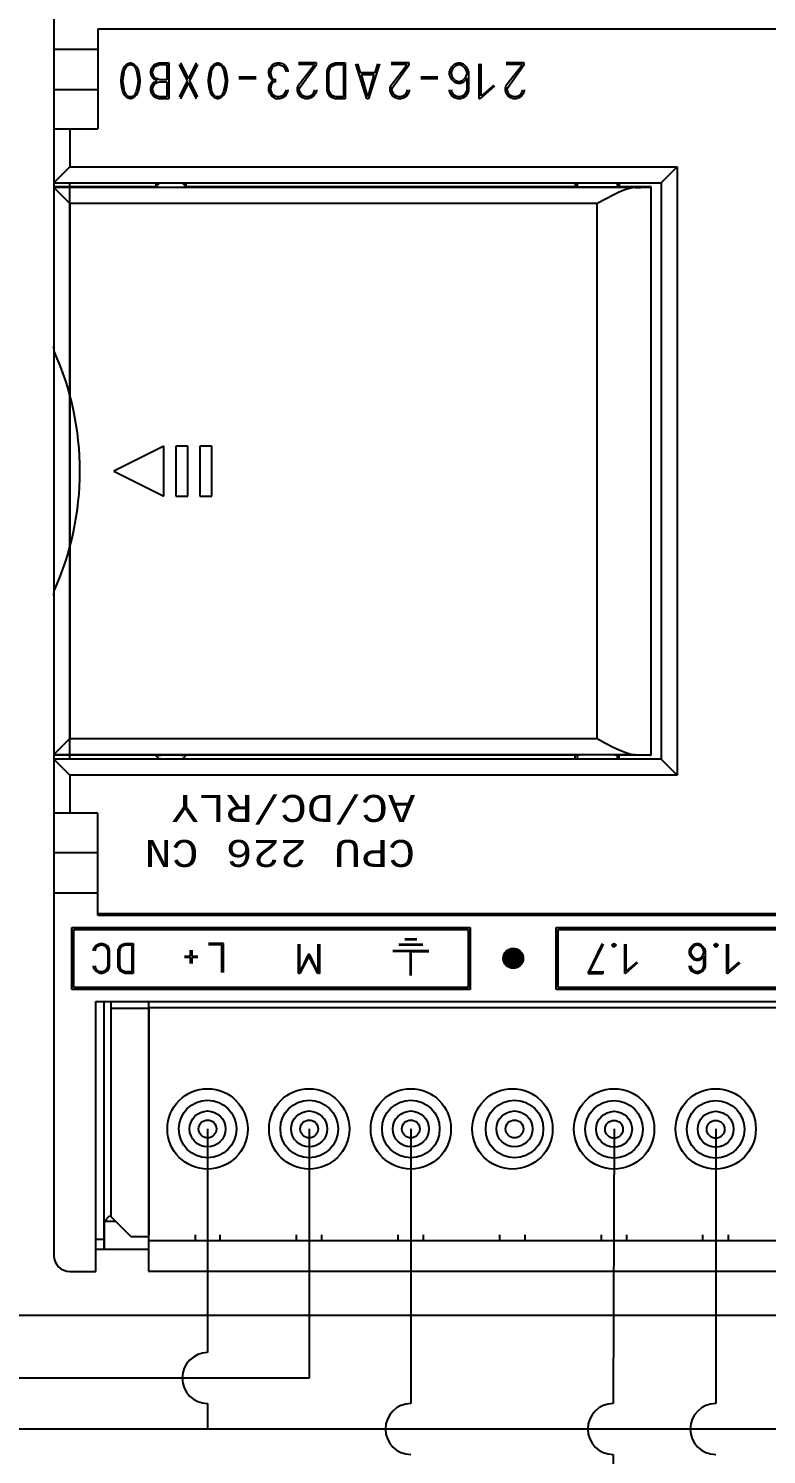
# Model space of a CAD drawing. Header units: millimetres. Extents: x 1181 to 1755, y 284 to 690.
# Drawn here: x 1309.6 to 1346.5, y 433.6 to 504.9 of the extents above; entities that cross this region are included whole.
import ezdxf

# ---------------------------------------------------------------- set-up
doc = ezdxf.new("R2010")
doc.units = ezdxf.units.MM
for name, color, linetype in [('0007LEVEL_0', 7, 'Continuous'), ('0007LEVEL_1', 7, 'Continuous'), ('8_ALL_NOTES_BALLOONS_SYMBOLS_GT', 7, 'Continuous'), ('RED_2.5mm^2', 1, 'Continuous'), ('SYMS', 7, 'Continuous'), ('TAGS', 51, 'Continuous')]:
    doc.layers.add(name, color=color, linetype=linetype)
doc.styles.get("Standard").update_dxf_attribs({"font": 'arial.ttf'})

# ---------------------------------------------------------------- blocks, each defined once
blk = doc.blocks.new('WDDOT')
for radius in [0.72, 0.449, 0.223]:
    blk.add_circle((0, 0), radius)

msp = doc.modelspace()

# ---------------------------------------------------------------- linework, layer by layer
at = {"color": 7, "linetype": 'Continuous'}
for p, q in [((1310.839, 521.976), (1310.839, 443.576)), ((1313.039, 504.876), (1313.039, 499.876)), ((1313.039, 504.876), (1466.239, 504.876)), ((1310.839, 503.863), (1313.039, 503.863)), ((1321.633, 502.909), (1321.723, 503.044)), ((1321.723, 503.044), (1321.858, 503.134)), ((1321.813, 502.999), (1321.903, 503.044)), ((1321.858, 503.134), (1321.993, 503.179)), ((1321.903, 503.044), (1322.038, 503.089)), ((1321.993, 503.179), (1322.128, 503.179)), ((1322.038, 503.089), (1322.083, 503.089)), ((1322.083, 503.089), (1322.218, 503.044)), ((1322.128, 503.179), (1322.263, 503.134)), ((1322.218, 503.044), (1322.308, 502.999)), ((1322.263, 503.134), (1322.398, 503.044)), ((1322.398, 503.044), (1322.488, 502.909)), ((1321.588, 502.774), (1321.633, 502.909)), ((1321.588, 502.639), (1321.588, 502.774)), ((1321.633, 502.459), (1321.588, 502.639)), ((1321.723, 502.324), (1321.633, 502.459)), ((1321.678, 502.729), (1321.723, 502.864)), ((1321.678, 502.639), (1321.678, 502.729)), ((1321.723, 502.459), (1321.678, 502.639)), ((1321.723, 502.864), (1321.768, 502.954)), ((1321.768, 502.369), (1321.723, 502.459)), ((1321.768, 502.279), (1321.723, 502.324)), ((1321.768, 502.954), (1321.813, 502.999)), ((1321.858, 502.324), (1321.768, 502.369)), ((1321.948, 502.324), (1321.858, 502.324)), ((1322.308, 502.999), (1322.353, 502.954)), ((1322.353, 502.954), (1322.398, 502.864)), ((1322.398, 502.864), (1322.443, 502.729)), ((1322.488, 502.909), (1322.533, 502.774)), ((1322.533, 502.774), (1322.533, 502.729)), ((1310.839, 501.848), (1313.039, 501.848)), ((1321.588, 501.919), (1321.633, 502.099)), ((1321.588, 501.784), (1321.588, 501.919)), ((1321.633, 501.649), (1321.588, 501.784)), ((1321.633, 502.099), (1321.723, 502.234)), ((1321.723, 501.514), (1321.633, 501.649)), ((1321.678, 501.919), (1321.723, 502.099)), ((1321.678, 501.829), (1321.678, 501.919)), ((1321.723, 501.694), (1321.678, 501.829)), ((1321.723, 502.234), (1321.768, 502.279)), ((1321.723, 502.099), (1321.768, 502.189)), ((1321.768, 501.604), (1321.723, 501.694)), ((1321.768, 502.279), (1321.813, 502.279)), ((1321.768, 502.189), (1321.858, 502.234)), ((1321.858, 502.234), (1321.948, 502.234)), ((1322.398, 501.694), (1322.353, 501.604)), ((1322.443, 501.829), (1322.398, 501.694)), ((1322.488, 501.649), (1322.398, 501.514)), ((1322.533, 501.784), (1322.488, 501.649)), ((1322.533, 501.829), (1322.533, 501.784)), ((1321.858, 501.424), (1321.723, 501.514)), ((1321.813, 501.559), (1321.768, 501.604)), ((1321.903, 501.514), (1321.813, 501.559)), ((1321.903, 501.379), (1321.858, 501.424)), ((1322.038, 501.469), (1321.903, 501.514)), ((1322.128, 501.379), (1321.903, 501.379)), ((1322.083, 501.469), (1322.038, 501.469)), ((1322.218, 501.514), (1322.083, 501.469)), ((1322.263, 501.424), (1322.128, 501.379)), ((1322.308, 501.559), (1322.218, 501.514)), ((1322.398, 501.514), (1322.263, 501.424)), ((1322.353, 501.604), (1322.308, 501.559)), ((1310.839, 499.876), (1313.039, 499.876)), ((1310.839, 497.176), (1341.189, 497.176)), ((1311.639, 468.376), (1311.639, 497.176)), ((1341.189, 497.176), (1341.189, 468.376)), ((1341.189, 468.376), (1310.839, 468.376)), ((1313.039, 465.676), (1310.839, 465.676)), ((1313.039, 460.676), (1313.039, 465.676)), ((1313.039, 463.703), (1310.839, 463.703)), ((1313.039, 461.688), (1310.839, 461.688)), ((1313.039, 460.676), (1466.239, 460.676)), ((1313.039, 460.585), (1313.039, 460.644)), ((1313.039, 460.585), (1466.239, 460.585)), ((1311.739, 459.976), (1331.652, 459.976)), ((1311.839, 459.876), (1331.552, 459.876)), ((1331.552, 459.876), (1331.552, 456.976)), ((1331.652, 459.976), (1331.652, 456.876)), ((1335.952, 456.876), (1335.952, 459.976)), ((1336.052, 456.976), (1336.052, 459.876)), ((1377.339, 456.876), (1335.952, 456.876)), ((1377.239, 456.976), (1336.052, 456.976)), ((1312.939, 442.776), (1312.939, 456.276)), ((1312.939, 456.276), (1446.019, 456.276)), ((1311.639, 442.776), (1312.939, 442.776))]:
    msp.add_line(p, q, dxfattribs=at)
msp.add_arc((1311.639, 443.576), 0.8, 180, 270, dxfattribs=at)
msp.add_spline([(1313.527, 460.654), (1313.441, 460.647), (1313.281, 460.645), (1313.039, 460.644)], degree=3, dxfattribs=at)
at = {"layer": '0007LEVEL_0', "color": 7, "linetype": 'Continuous'}
for p, q in [((1314.372, 502.996), (1314.507, 503.131)), ((1314.462, 502.996), (1314.507, 503.041)), ((1314.507, 503.131), (1314.642, 503.176)), ((1314.507, 503.041), (1314.642, 503.086)), ((1314.642, 503.176), (1314.687, 503.176)), ((1314.642, 503.086), (1314.687, 503.086)), ((1314.687, 503.176), (1314.822, 503.131)), ((1314.687, 503.086), (1314.822, 503.041)), ((1314.822, 503.131), (1314.957, 502.996)), ((1314.822, 503.041), (1314.867, 502.996)), ((1315.722, 502.906), (1315.812, 503.041)), ((1315.812, 503.041), (1315.947, 503.131)), ((1315.902, 502.996), (1315.992, 503.041)), ((1315.947, 503.131), (1316.082, 503.176)), ((1315.992, 503.041), (1316.127, 503.086)), ((1316.082, 503.176), (1316.577, 503.176)), ((1316.127, 503.086), (1316.487, 503.086)), ((1316.487, 503.086), (1316.487, 502.321)), ((1316.577, 503.176), (1316.577, 501.376)), ((1317.522, 502.276), (1317.117, 503.086)), ((1317.162, 503.176), (1317.567, 502.366)), ((1317.567, 502.366), (1317.972, 503.176)), ((1318.017, 503.086), (1317.612, 502.276)), ((1318.737, 502.996), (1318.872, 503.131)), ((1318.827, 502.996), (1318.872, 503.041)), ((1318.872, 503.131), (1319.007, 503.176)), ((1318.872, 503.041), (1319.007, 503.086)), ((1319.007, 503.176), (1319.052, 503.176)), ((1319.007, 503.086), (1319.052, 503.086)), ((1319.052, 503.176), (1319.187, 503.131)), ((1319.052, 503.086), (1319.187, 503.041)), ((1319.187, 503.131), (1319.322, 502.996)), ((1319.187, 503.041), (1319.232, 502.996)), ((1323.957, 503.176), (1323.057, 503.176)), ((1323.057, 502.051), (1323.867, 503.086)), ((1323.867, 503.086), (1323.057, 503.086)), ((1323.147, 501.961), (1323.957, 503.086)), ((1323.957, 503.086), (1323.957, 503.176)), ((1324.542, 502.906), (1324.632, 503.041)), ((1324.632, 503.041), (1324.767, 503.131)), ((1324.722, 502.996), (1324.812, 503.041)), ((1324.767, 503.131), (1324.902, 503.176)), ((1324.812, 503.041), (1324.947, 503.086)), ((1324.902, 503.176), (1325.397, 503.176)), ((1324.947, 503.086), (1325.307, 503.086)), ((1325.307, 503.086), (1325.307, 501.466)), ((1325.397, 503.176), (1325.397, 501.376)), ((1326.477, 501.376), (1325.937, 503.131)), ((1326.162, 502.681), (1326.027, 503.131)), ((1327.107, 503.131), (1326.567, 501.376)), ((1327.017, 503.131), (1326.882, 502.681)), ((1328.592, 503.176), (1327.692, 503.176)), ((1327.692, 502.051), (1328.502, 503.086)), ((1328.502, 503.086), (1327.692, 503.086)), ((1327.782, 501.961), (1328.592, 503.086)), ((1328.592, 503.086), (1328.592, 503.176)), ((1330.752, 502.996), (1330.887, 503.131)), ((1330.797, 502.906), (1330.932, 503.041)), ((1330.887, 503.131), (1331.022, 503.176)), ((1330.932, 503.041), (1331.067, 503.086)), ((1331.022, 503.176), (1331.157, 503.176)), ((1331.067, 503.086), (1331.112, 503.086)), ((1331.112, 503.086), (1331.247, 503.041)), ((1331.157, 503.176), (1331.292, 503.131)), ((1331.247, 503.041), (1331.382, 502.906)), ((1331.292, 503.131), (1331.427, 502.996)), ((1332.102, 501.376), (1332.102, 503.131)), ((1332.192, 501.511), (1332.192, 503.131)), ((1334.352, 503.176), (1333.452, 503.176)), ((1333.452, 502.051), (1334.262, 503.086)), ((1334.262, 503.086), (1333.452, 503.086)), ((1333.542, 501.961), (1334.352, 503.086)), ((1334.352, 503.086), (1334.352, 503.176)), ((1314.192, 502.321), (1314.237, 502.591)), ((1314.192, 502.231), (1314.192, 502.321)), ((1314.237, 502.591), (1314.282, 502.816)), ((1314.282, 502.816), (1314.372, 502.996)), ((1314.282, 502.321), (1314.327, 502.591)), ((1314.282, 502.231), (1314.282, 502.321)), ((1314.327, 502.591), (1314.372, 502.816)), ((1314.372, 502.816), (1314.462, 502.996)), ((1314.867, 502.996), (1314.957, 502.816)), ((1314.957, 502.996), (1315.047, 502.816)), ((1314.957, 502.816), (1315.002, 502.591)), ((1315.002, 502.591), (1315.047, 502.321)), ((1315.047, 502.816), (1315.092, 502.591)), ((1315.047, 502.321), (1315.047, 502.231)), ((1315.092, 502.591), (1315.137, 502.321)), ((1315.137, 502.321), (1315.137, 502.231)), ((1315.677, 502.771), (1315.722, 502.906)), ((1315.677, 502.636), (1315.677, 502.771)), ((1315.722, 502.501), (1315.677, 502.636)), ((1315.812, 502.366), (1315.722, 502.501)), ((1315.767, 502.726), (1315.812, 502.861)), ((1315.767, 502.681), (1315.767, 502.726)), ((1315.812, 502.546), (1315.767, 502.681)), ((1315.812, 502.861), (1315.857, 502.951)), ((1315.857, 502.456), (1315.812, 502.546)), ((1315.992, 502.276), (1315.812, 502.366)), ((1315.857, 502.951), (1315.902, 502.996)), ((1315.902, 502.411), (1315.857, 502.456)), ((1315.992, 502.366), (1315.902, 502.411)), ((1316.127, 502.321), (1315.992, 502.366)), ((1316.487, 502.321), (1316.127, 502.321)), ((1318.557, 502.321), (1318.602, 502.591)), ((1318.557, 502.231), (1318.557, 502.321)), ((1318.602, 502.591), (1318.647, 502.816)), ((1318.647, 502.816), (1318.737, 502.996)), ((1318.647, 502.321), (1318.692, 502.591)), ((1318.647, 502.231), (1318.647, 502.321)), ((1318.692, 502.591), (1318.737, 502.816)), ((1318.737, 502.816), (1318.827, 502.996)), ((1319.232, 502.996), (1319.322, 502.816)), ((1319.322, 502.996), (1319.412, 502.816)), ((1319.322, 502.816), (1319.367, 502.591)), ((1319.367, 502.591), (1319.412, 502.321)), ((1319.412, 502.816), (1319.457, 502.591)), ((1319.412, 502.321), (1319.412, 502.231)), ((1319.457, 502.591), (1319.502, 502.321)), ((1319.502, 502.321), (1319.502, 502.231)), ((1320.942, 502.456), (1320.087, 502.456)), ((1320.942, 502.366), (1320.087, 502.366)), ((1324.497, 502.771), (1324.542, 502.906)), ((1324.497, 501.781), (1324.497, 502.771)), ((1324.587, 502.726), (1324.632, 502.861)), ((1324.587, 501.826), (1324.587, 502.726)), ((1324.632, 502.861), (1324.677, 502.951)), ((1324.677, 502.951), (1324.722, 502.996)), ((1326.882, 502.681), (1326.162, 502.681)), ((1326.207, 502.591), (1326.837, 502.591)), ((1326.522, 501.466), (1326.207, 502.591)), ((1326.837, 502.591), (1326.522, 501.466)), ((1330.032, 502.456), (1329.177, 502.456)), ((1330.032, 502.366), (1329.177, 502.366)), ((1330.617, 502.726), (1330.662, 502.861)), ((1330.617, 502.591), (1330.617, 502.726)), ((1330.662, 502.456), (1330.617, 502.591)), ((1330.662, 502.861), (1330.752, 502.996)), ((1330.752, 502.321), (1330.662, 502.456)), ((1330.707, 502.681), (1330.752, 502.816)), ((1330.707, 502.636), (1330.707, 502.681)), ((1330.752, 502.501), (1330.707, 502.636)), ((1330.752, 502.816), (1330.797, 502.906)), ((1330.797, 502.411), (1330.752, 502.501)), ((1330.887, 502.186), (1330.752, 502.321)), ((1330.932, 502.276), (1330.797, 502.411)), ((1331.382, 502.411), (1331.247, 502.276)), ((1331.427, 502.321), (1331.292, 502.186)), ((1331.382, 502.906), (1331.427, 502.816)), ((1331.427, 502.501), (1331.382, 502.411)), ((1331.427, 502.996), (1331.517, 502.861)), ((1331.427, 502.816), (1331.472, 502.681)), ((1331.472, 502.636), (1331.427, 502.501)), ((1331.472, 502.411), (1331.427, 502.321)), ((1331.472, 502.681), (1331.472, 502.636)), ((1331.472, 502.411), (1331.472, 501.826)), ((1331.517, 502.861), (1331.562, 502.726)), ((1331.562, 502.726), (1331.562, 501.781)), ((1314.237, 501.961), (1314.192, 502.231)), ((1314.282, 501.736), (1314.237, 501.961)), ((1314.327, 501.961), (1314.282, 502.231)), ((1314.372, 501.556), (1314.282, 501.736)), ((1314.372, 501.736), (1314.327, 501.961)), ((1314.462, 501.556), (1314.372, 501.736)), ((1314.957, 501.736), (1314.867, 501.556)), ((1315.002, 501.961), (1314.957, 501.736)), ((1315.047, 501.736), (1314.957, 501.556)), ((1315.047, 502.231), (1315.002, 501.961)), ((1315.092, 501.961), (1315.047, 501.736)), ((1315.137, 502.231), (1315.092, 501.961)), ((1315.677, 501.916), (1315.722, 502.051)), ((1315.677, 501.781), (1315.677, 501.916)), ((1315.722, 501.646), (1315.677, 501.781)), ((1315.722, 502.051), (1315.812, 502.186)), ((1315.812, 501.511), (1315.722, 501.646)), ((1315.767, 501.871), (1315.812, 502.006)), ((1315.767, 501.826), (1315.767, 501.871)), ((1315.812, 501.691), (1315.767, 501.826)), ((1315.812, 502.186), (1315.992, 502.276)), ((1315.812, 502.006), (1315.857, 502.096)), ((1315.857, 501.601), (1315.812, 501.691)), ((1315.857, 502.096), (1315.902, 502.141)), ((1315.902, 502.141), (1315.992, 502.186)), ((1315.992, 502.186), (1316.127, 502.231)), ((1316.127, 502.231), (1316.487, 502.231)), ((1316.487, 502.231), (1316.487, 501.466)), ((1317.117, 501.466), (1317.522, 502.276)), ((1317.567, 502.186), (1317.162, 501.376)), ((1317.972, 501.376), (1317.567, 502.186)), ((1317.612, 502.276), (1318.017, 501.466)), ((1318.602, 501.961), (1318.557, 502.231)), ((1318.647, 501.736), (1318.602, 501.961)), ((1318.692, 501.961), (1318.647, 502.231)), ((1318.737, 501.556), (1318.647, 501.736)), ((1318.737, 501.736), (1318.692, 501.961)), ((1318.827, 501.556), (1318.737, 501.736)), ((1319.322, 501.736), (1319.232, 501.556)), ((1319.367, 501.961), (1319.322, 501.736)), ((1319.412, 501.736), (1319.322, 501.556)), ((1319.412, 502.231), (1319.367, 501.961)), ((1319.457, 501.961), (1319.412, 501.736)), ((1319.502, 502.231), (1319.457, 501.961)), ((1323.012, 501.916), (1323.057, 502.051)), ((1323.012, 501.781), (1323.012, 501.916)), ((1323.057, 501.646), (1323.012, 501.781)), ((1323.147, 501.511), (1323.057, 501.646)), ((1323.102, 501.871), (1323.147, 501.961)), ((1323.102, 501.826), (1323.102, 501.871)), ((1323.147, 501.691), (1323.102, 501.826)), ((1323.192, 501.601), (1323.147, 501.691)), ((1323.822, 501.691), (1323.777, 501.601)), ((1323.867, 501.826), (1323.822, 501.691)), ((1323.912, 501.646), (1323.822, 501.511)), ((1323.957, 501.781), (1323.912, 501.646)), ((1323.957, 501.826), (1323.957, 501.781)), ((1324.542, 501.646), (1324.497, 501.781)), ((1324.632, 501.511), (1324.542, 501.646)), ((1324.632, 501.691), (1324.587, 501.826)), ((1324.677, 501.601), (1324.632, 501.691)), ((1327.647, 501.916), (1327.692, 502.051)), ((1327.647, 501.781), (1327.647, 501.916)), ((1327.692, 501.646), (1327.647, 501.781)), ((1327.782, 501.511), (1327.692, 501.646)), ((1327.737, 501.871), (1327.782, 501.961)), ((1327.737, 501.826), (1327.737, 501.871)), ((1327.782, 501.691), (1327.737, 501.826)), ((1327.827, 501.601), (1327.782, 501.691)), ((1328.457, 501.691), (1328.412, 501.601)), ((1328.502, 501.826), (1328.457, 501.691)), ((1328.547, 501.646), (1328.457, 501.511)), ((1328.592, 501.781), (1328.547, 501.646)), ((1328.592, 501.826), (1328.592, 501.781)), ((1330.617, 501.781), (1330.617, 501.826)), ((1330.662, 501.646), (1330.617, 501.781)), ((1330.752, 501.511), (1330.662, 501.646)), ((1330.752, 501.691), (1330.707, 501.826)), ((1330.797, 501.601), (1330.752, 501.691)), ((1331.022, 502.141), (1330.887, 502.186)), ((1331.067, 502.231), (1330.932, 502.276)), ((1331.157, 502.141), (1331.022, 502.141)), ((1331.112, 502.231), (1331.067, 502.231)), ((1331.247, 502.276), (1331.112, 502.231)), ((1331.292, 502.186), (1331.157, 502.141)), ((1331.427, 501.691), (1331.382, 501.601)), ((1331.472, 501.826), (1331.427, 501.691)), ((1331.517, 501.646), (1331.427, 501.511)), ((1331.562, 501.781), (1331.517, 501.646)), ((1332.867, 502.006), (1332.147, 501.376)), ((1332.822, 502.051), (1332.192, 501.511)), ((1333.407, 501.916), (1333.452, 502.051)), ((1333.407, 501.781), (1333.407, 501.916)), ((1333.452, 501.646), (1333.407, 501.781)), ((1333.542, 501.511), (1333.452, 501.646)), ((1333.497, 501.871), (1333.542, 501.961)), ((1333.497, 501.826), (1333.497, 501.871)), ((1333.542, 501.691), (1333.497, 501.826)), ((1333.587, 501.601), (1333.542, 501.691)), ((1334.217, 501.691), (1334.172, 501.601)), ((1334.262, 501.826), (1334.217, 501.691)), ((1334.307, 501.646), (1334.217, 501.511)), ((1334.352, 501.781), (1334.307, 501.646)), ((1334.352, 501.826), (1334.352, 501.781)), ((1314.507, 501.421), (1314.372, 501.556)), ((1314.507, 501.511), (1314.462, 501.556)), ((1314.642, 501.466), (1314.507, 501.511)), ((1314.642, 501.376), (1314.507, 501.421)), ((1314.687, 501.466), (1314.642, 501.466)), ((1314.687, 501.376), (1314.642, 501.376)), ((1314.822, 501.511), (1314.687, 501.466)), ((1314.822, 501.421), (1314.687, 501.376)), ((1314.957, 501.556), (1314.822, 501.421)), ((1314.867, 501.556), (1314.822, 501.511)), ((1315.947, 501.421), (1315.812, 501.511)), ((1315.902, 501.556), (1315.857, 501.601)), ((1315.992, 501.511), (1315.902, 501.556)), ((1316.082, 501.376), (1315.947, 501.421)), ((1316.127, 501.466), (1315.992, 501.511)), ((1316.577, 501.376), (1316.082, 501.376)), ((1316.487, 501.466), (1316.127, 501.466)), ((1318.872, 501.421), (1318.737, 501.556)), ((1318.872, 501.511), (1318.827, 501.556)), ((1319.007, 501.466), (1318.872, 501.511)), ((1319.007, 501.376), (1318.872, 501.421)), ((1319.052, 501.466), (1319.007, 501.466)), ((1319.052, 501.376), (1319.007, 501.376)), ((1319.187, 501.511), (1319.052, 501.466)), ((1319.187, 501.421), (1319.052, 501.376)), ((1319.232, 501.556), (1319.187, 501.511)), ((1319.322, 501.556), (1319.187, 501.421)), ((1323.282, 501.421), (1323.147, 501.511)), ((1323.237, 501.556), (1323.192, 501.601)), ((1323.327, 501.511), (1323.237, 501.556)), ((1323.417, 501.376), (1323.282, 501.421)), ((1323.462, 501.466), (1323.327, 501.511)), ((1323.552, 501.376), (1323.417, 501.376)), ((1323.507, 501.466), (1323.462, 501.466)), ((1323.642, 501.511), (1323.507, 501.466)), ((1323.687, 501.421), (1323.552, 501.376)), ((1323.732, 501.556), (1323.642, 501.511)), ((1323.822, 501.511), (1323.687, 501.421)), ((1323.777, 501.601), (1323.732, 501.556)), ((1324.767, 501.421), (1324.632, 501.511)), ((1324.722, 501.556), (1324.677, 501.601)), ((1324.812, 501.511), (1324.722, 501.556)), ((1324.902, 501.376), (1324.767, 501.421)), ((1324.947, 501.466), (1324.812, 501.511)), ((1325.397, 501.376), (1324.902, 501.376)), ((1325.307, 501.466), (1324.947, 501.466)), ((1326.567, 501.376), (1326.477, 501.376)), ((1327.917, 501.421), (1327.782, 501.511)), ((1327.872, 501.556), (1327.827, 501.601)), ((1327.962, 501.511), (1327.872, 501.556)), ((1328.052, 501.376), (1327.917, 501.421)), ((1328.097, 501.466), (1327.962, 501.511)), ((1328.187, 501.376), (1328.052, 501.376)), ((1328.142, 501.466), (1328.097, 501.466)), ((1328.277, 501.511), (1328.142, 501.466)), ((1328.322, 501.421), (1328.187, 501.376)), ((1328.367, 501.556), (1328.277, 501.511)), ((1328.457, 501.511), (1328.322, 501.421)), ((1328.412, 501.601), (1328.367, 501.556)), ((1330.887, 501.421), (1330.752, 501.511)), ((1330.842, 501.556), (1330.797, 501.601)), ((1330.932, 501.511), (1330.842, 501.556)), ((1331.022, 501.376), (1330.887, 501.421)), ((1331.067, 501.466), (1330.932, 501.511)), ((1331.157, 501.376), (1331.022, 501.376)), ((1331.112, 501.466), (1331.067, 501.466)), ((1331.247, 501.511), (1331.112, 501.466)), ((1331.292, 501.421), (1331.157, 501.376)), ((1331.337, 501.556), (1331.247, 501.511)), ((1331.427, 501.511), (1331.292, 501.421)), ((1331.382, 501.601), (1331.337, 501.556)), ((1332.147, 501.376), (1332.102, 501.376)), ((1333.677, 501.421), (1333.542, 501.511)), ((1333.632, 501.556), (1333.587, 501.601)), ((1333.722, 501.511), (1333.632, 501.556)), ((1333.812, 501.376), (1333.677, 501.421)), ((1333.857, 501.466), (1333.722, 501.511)), ((1333.947, 501.376), (1333.812, 501.376)), ((1333.902, 501.466), (1333.857, 501.466)), ((1334.037, 501.511), (1333.902, 501.466)), ((1334.082, 501.421), (1333.947, 501.376)), ((1334.127, 501.556), (1334.037, 501.511)), ((1334.217, 501.511), (1334.082, 501.421)), ((1334.172, 501.601), (1334.127, 501.556))]:
    msp.add_line(p, q, dxfattribs=at)
at = {"layer": '0007LEVEL_1', "color": 7, "linetype": 'Continuous'}
for p, q in [((1311.739, 456.876), (1311.739, 459.976)), ((1311.839, 456.976), (1311.839, 459.876)), ((1335.952, 459.976), (1377.339, 459.976)), ((1336.052, 459.876), (1377.239, 459.876)), ((1312.817, 458.838), (1312.854, 458.951)), ((1312.854, 458.951), (1312.929, 459.063)), ((1312.892, 458.801), (1312.929, 458.913)), ((1312.929, 459.063), (1313.042, 459.138)), ((1312.929, 458.913), (1312.967, 458.988)), ((1312.967, 458.988), (1313.004, 459.026)), ((1313.004, 459.026), (1313.079, 459.063)), ((1313.042, 459.138), (1313.154, 459.176)), ((1313.079, 459.063), (1313.192, 459.101)), ((1313.154, 459.176), (1313.267, 459.176)), ((1313.192, 459.101), (1313.229, 459.101)), ((1313.229, 459.101), (1313.342, 459.063)), ((1313.267, 459.176), (1313.379, 459.138)), ((1313.342, 459.063), (1313.417, 459.026)), ((1313.379, 459.138), (1313.492, 459.063)), ((1313.417, 459.026), (1313.454, 458.988)), ((1313.454, 458.988), (1313.492, 458.913)), ((1313.492, 459.063), (1313.567, 458.951)), ((1313.492, 458.913), (1313.529, 458.801)), ((1313.567, 458.951), (1313.604, 458.838)), ((1314.054, 458.838), (1314.092, 458.951)), ((1314.092, 458.951), (1314.167, 459.063)), ((1314.129, 458.801), (1314.167, 458.913)), ((1314.167, 459.063), (1314.279, 459.138)), ((1314.167, 458.913), (1314.204, 458.988)), ((1314.204, 458.988), (1314.242, 459.026)), ((1314.242, 459.026), (1314.317, 459.063)), ((1314.279, 459.138), (1314.392, 459.176)), ((1314.317, 459.063), (1314.429, 459.101)), ((1314.392, 459.176), (1314.804, 459.176)), ((1314.429, 459.101), (1314.729, 459.101)), ((1314.729, 459.101), (1314.729, 457.751)), ((1314.804, 459.176), (1314.804, 457.676)), ((1319.309, 459.176), (1318.559, 459.176)), ((1319.234, 459.101), (1318.559, 459.101)), ((1319.234, 457.713), (1319.234, 459.101)), ((1319.309, 457.713), (1319.309, 459.176)), ((1323.064, 457.676), (1323.064, 459.138)), ((1323.139, 457.751), (1323.139, 459.138)), ((1324.039, 459.138), (1324.039, 457.751)), ((1324.114, 459.138), (1324.114, 457.676)), ((1329.284, 459.127), (1328.084, 459.127)), ((1329.284, 459.091), (1328.084, 459.091)), ((1328.984, 459.391), (1328.384, 459.391)), ((1328.984, 459.355), (1328.384, 459.355)), ((1333.561, 458.862), (1333.561, 457.99)), ((1333.616, 458.877), (1333.616, 457.975)), ((1333.671, 458.891), (1333.671, 457.96)), ((1333.726, 458.906), (1333.726, 457.945)), ((1333.781, 458.921), (1333.781, 457.931)), ((1333.836, 458.916), (1333.836, 457.936)), ((1333.891, 458.901), (1333.891, 457.95)), ((1333.946, 458.887), (1333.946, 457.965)), ((1334.001, 458.872), (1334.001, 457.98)), ((1338.25, 459.176), (1337.538, 457.713)), ((1338.288, 459.138), (1337.613, 457.751)), ((1338.738, 459.101), (1338.813, 459.176)), ((1338.738, 459.063), (1338.738, 459.101)), ((1338.813, 458.988), (1338.738, 459.063)), ((1338.813, 459.176), (1338.85, 459.176)), ((1338.813, 459.063), (1338.813, 459.101)), ((1338.813, 459.101), (1338.85, 459.101)), ((1338.85, 459.063), (1338.813, 459.063)), ((1338.85, 458.988), (1338.813, 458.988)), ((1338.85, 459.176), (1338.926, 459.101)), ((1338.85, 459.101), (1338.85, 459.063)), ((1338.926, 459.063), (1338.85, 458.988)), ((1338.926, 459.101), (1338.926, 459.063)), ((1339.375, 457.676), (1339.375, 459.138)), ((1339.45, 457.788), (1339.45, 459.138)), ((1342.605, 458.801), (1342.643, 458.913)), ((1342.643, 458.913), (1342.718, 459.026)), ((1342.68, 458.763), (1342.718, 458.876)), ((1342.718, 459.026), (1342.83, 459.138)), ((1342.718, 458.876), (1342.755, 458.951)), ((1342.755, 458.951), (1342.868, 459.063)), ((1342.83, 459.138), (1342.943, 459.176)), ((1342.868, 459.063), (1342.98, 459.101)), ((1342.943, 459.176), (1343.055, 459.176)), ((1342.98, 459.101), (1343.018, 459.101)), ((1343.018, 459.101), (1343.13, 459.063)), ((1343.055, 459.176), (1343.168, 459.138)), ((1343.13, 459.063), (1343.243, 458.951)), ((1343.168, 459.138), (1343.28, 459.026)), ((1343.243, 458.951), (1343.28, 458.876)), ((1343.28, 459.026), (1343.355, 458.913)), ((1343.28, 458.876), (1343.318, 458.763)), ((1343.355, 458.913), (1343.393, 458.801)), ((1343.843, 459.101), (1343.918, 459.176)), ((1343.843, 459.063), (1343.843, 459.101)), ((1343.918, 458.988), (1343.843, 459.063)), ((1343.918, 459.176), (1343.955, 459.176)), ((1343.918, 459.063), (1343.918, 459.101)), ((1343.918, 459.101), (1343.955, 459.101)), ((1343.955, 459.063), (1343.918, 459.063)), ((1343.955, 458.988), (1343.918, 458.988)), ((1343.955, 459.176), (1344.03, 459.101)), ((1343.955, 459.101), (1343.955, 459.063)), ((1344.03, 459.063), (1343.955, 458.988)), ((1344.03, 459.101), (1344.03, 459.063)), ((1344.48, 457.676), (1344.48, 459.138)), ((1344.555, 457.788), (1344.555, 459.138)), ((1312.817, 458.801), (1312.817, 458.838)), ((1313.529, 458.801), (1313.529, 458.051)), ((1313.604, 458.838), (1313.604, 458.013)), ((1314.054, 458.013), (1314.054, 458.838)), ((1314.129, 458.051), (1314.129, 458.801)), ((1317.359, 458.538), (1317.659, 458.538)), ((1317.659, 458.463), (1317.359, 458.463)), ((1317.659, 458.538), (1317.659, 458.838)), ((1317.659, 458.163), (1317.659, 458.463)), ((1317.734, 458.838), (1317.734, 458.538)), ((1317.734, 458.538), (1318.034, 458.538)), ((1317.734, 458.463), (1317.734, 458.163)), ((1318.034, 458.463), (1317.734, 458.463)), ((1323.551, 458.613), (1323.139, 457.751)), ((1323.589, 458.538), (1323.139, 457.676)), ((1323.626, 458.613), (1323.551, 458.613)), ((1324.039, 457.676), (1323.589, 458.538)), ((1324.039, 457.751), (1323.626, 458.613)), ((1329.584, 458.803), (1327.784, 458.803)), ((1328.666, 458.767), (1327.784, 458.767)), ((1328.666, 457.567), (1328.666, 458.767)), ((1328.702, 457.567), (1328.702, 458.767)), ((1328.702, 458.767), (1329.584, 458.767)), ((1333.341, 458.581), (1333.341, 458.271)), ((1333.396, 458.705), (1333.396, 458.146)), ((1333.451, 458.76), (1333.451, 458.091)), ((1333.506, 458.815), (1333.506, 458.036)), ((1334.056, 458.852), (1334.056, 457.999)), ((1334.111, 458.797), (1334.111, 458.054)), ((1334.166, 458.742), (1334.166, 458.109)), ((1334.221, 458.687), (1334.221, 458.164)), ((1334.276, 458.513), (1334.276, 458.339)), ((1340.013, 458.201), (1339.413, 457.676)), ((1339.975, 458.238), (1339.45, 457.788)), ((1342.605, 458.688), (1342.605, 458.801)), ((1342.643, 458.576), (1342.605, 458.688)), ((1342.718, 458.463), (1342.643, 458.576)), ((1342.68, 458.726), (1342.68, 458.763)), ((1342.718, 458.613), (1342.68, 458.726)), ((1342.755, 458.538), (1342.718, 458.613)), ((1342.83, 458.351), (1342.718, 458.463)), ((1342.868, 458.426), (1342.755, 458.538)), ((1342.943, 458.313), (1342.83, 458.351)), ((1342.98, 458.388), (1342.868, 458.426)), ((1343.055, 458.313), (1342.943, 458.313)), ((1343.018, 458.388), (1342.98, 458.388)), ((1343.13, 458.426), (1343.018, 458.388)), ((1343.168, 458.351), (1343.055, 458.313)), ((1343.243, 458.538), (1343.13, 458.426)), ((1343.28, 458.463), (1343.168, 458.351)), ((1343.28, 458.613), (1343.243, 458.538)), ((1343.318, 458.726), (1343.28, 458.613)), ((1343.318, 458.538), (1343.28, 458.463)), ((1343.318, 458.763), (1343.318, 458.726)), ((1343.318, 458.538), (1343.318, 458.051)), ((1343.393, 458.801), (1343.393, 458.013)), ((1345.118, 458.201), (1344.518, 457.676)), ((1345.08, 458.238), (1344.555, 457.788)), ((1312.817, 458.013), (1312.817, 458.051)), ((1312.854, 457.901), (1312.817, 458.013)), ((1312.929, 457.788), (1312.854, 457.901)), ((1312.929, 457.938), (1312.892, 458.051)), ((1312.967, 457.863), (1312.929, 457.938)), ((1313.042, 457.713), (1312.929, 457.788)), ((1313.042, 457.788), (1312.967, 457.863)), ((1313.192, 457.751), (1313.042, 457.788)), ((1313.154, 457.676), (1313.042, 457.713)), ((1313.267, 457.676), (1313.154, 457.676)), ((1313.229, 457.751), (1313.192, 457.751)), ((1313.342, 457.788), (1313.229, 457.751)), ((1313.379, 457.713), (1313.267, 457.676)), ((1313.417, 457.826), (1313.342, 457.788)), ((1313.492, 457.788), (1313.379, 457.713)), ((1313.454, 457.863), (1313.417, 457.826)), ((1313.492, 457.938), (1313.454, 457.863)), ((1313.529, 458.051), (1313.492, 457.938)), ((1313.567, 457.901), (1313.492, 457.788)), ((1313.604, 458.013), (1313.567, 457.901)), ((1314.092, 457.901), (1314.054, 458.013)), ((1314.167, 457.788), (1314.092, 457.901)), ((1314.167, 457.938), (1314.129, 458.051)), ((1314.204, 457.863), (1314.167, 457.938)), ((1314.279, 457.713), (1314.167, 457.788)), ((1314.242, 457.826), (1314.204, 457.863)), ((1314.317, 457.788), (1314.242, 457.826)), ((1314.392, 457.676), (1314.279, 457.713)), ((1314.429, 457.751), (1314.317, 457.788)), ((1314.804, 457.676), (1314.392, 457.676)), ((1314.729, 457.751), (1314.429, 457.751)), ((1323.139, 457.676), (1323.064, 457.676)), ((1324.114, 457.676), (1324.039, 457.676)), ((1337.538, 457.713), (1337.538, 457.676)), ((1337.538, 457.676), (1338.288, 457.676)), ((1337.613, 457.751), (1338.213, 457.751)), ((1338.213, 457.751), (1338.213, 457.788)), ((1338.288, 457.676), (1338.288, 457.788)), ((1339.413, 457.676), (1339.375, 457.676)), ((1342.605, 458.013), (1342.605, 458.051)), ((1342.643, 457.901), (1342.605, 458.013)), ((1342.718, 457.788), (1342.643, 457.901)), ((1342.718, 457.938), (1342.68, 458.051)), ((1342.755, 457.863), (1342.718, 457.938)), ((1342.83, 457.713), (1342.718, 457.788)), ((1342.793, 457.826), (1342.755, 457.863)), ((1342.868, 457.788), (1342.793, 457.826)), ((1342.943, 457.676), (1342.83, 457.713)), ((1342.98, 457.751), (1342.868, 457.788)), ((1343.055, 457.676), (1342.943, 457.676)), ((1343.018, 457.751), (1342.98, 457.751)), ((1343.13, 457.788), (1343.018, 457.751)), ((1343.168, 457.713), (1343.055, 457.676)), ((1343.205, 457.826), (1343.13, 457.788)), ((1343.28, 457.788), (1343.168, 457.713)), ((1343.243, 457.863), (1343.205, 457.826)), ((1343.28, 457.938), (1343.243, 457.863)), ((1343.318, 458.051), (1343.28, 457.938)), ((1343.355, 457.901), (1343.28, 457.788)), ((1343.393, 458.013), (1343.355, 457.901)), ((1344.518, 457.676), (1344.48, 457.676)), ((1331.652, 456.876), (1311.739, 456.876)), ((1331.552, 456.976), (1311.839, 456.976))]:
    msp.add_line(p, q, dxfattribs=at)
msp.add_circle((1333.799, 458.426), 0.5, dxfattribs=at)
at = {"layer": '8_ALL_NOTES_BALLOONS_SYMBOLS_GT', "color": 7, "linetype": 'Continuous'}
for p, q in [((1310.839, 529.976), (1310.839, 443.576)), ((1313.039, 504.876), (1313.039, 499.876)), ((1310.839, 503.863), (1313.039, 503.863)), ((1310.839, 501.848), (1313.039, 501.848)), ((1310.839, 499.876), (1313.039, 499.876)), ((1311.639, 499.876), (1311.639, 497.976)), ((1311.639, 497.976), (1310.839, 497.176)), ((1311.639, 497.976), (1341.989, 497.976)), ((1341.989, 497.976), (1341.189, 497.176)), ((1341.989, 497.976), (1341.989, 467.576)), ((1310.839, 497.176), (1341.189, 497.176)), ((1315.939, 496.976), (1310.839, 496.976)), ((1310.839, 496.943), (1310.839, 496.942)), ((1339.893, 496.942), (1310.839, 496.942)), ((1311.639, 496.143), (1310.839, 496.942)), ((1311.639, 496.976), (1311.639, 497.176)), ((1315.939, 497.176), (1315.939, 496.976)), ((1315.939, 496.976), (1315.967, 496.972)), ((1315.967, 496.972), (1316.055, 496.969)), ((1316.055, 496.969), (1316.194, 496.966)), ((1316.194, 496.966), (1316.376, 496.964)), ((1316.376, 496.964), (1316.581, 496.963)), ((1316.581, 496.963), (1316.797, 496.963)), ((1316.797, 496.963), (1317.002, 496.964)), ((1317.002, 496.964), (1317.184, 496.966)), ((1317.184, 496.966), (1317.323, 496.969)), ((1317.323, 496.969), (1317.411, 496.972)), ((1317.411, 496.972), (1317.439, 496.976)), ((1317.439, 497.176), (1317.439, 496.976)), ((1336.989, 496.976), (1317.439, 496.976)), ((1336.889, 497.176), (1336.889, 496.976)), ((1336.989, 497.176), (1336.989, 496.976)), ((1337.023, 496.971), (1336.989, 496.976)), ((1337.123, 496.967), (1337.023, 496.971)), ((1337.282, 496.963), (1337.123, 496.967)), ((1337.489, 496.961), (1337.282, 496.963)), ((1337.73, 496.959), (1337.489, 496.961)), ((1337.989, 496.958), (1337.73, 496.959)), ((1338.248, 496.959), (1337.989, 496.958)), ((1338.489, 496.961), (1338.248, 496.959)), ((1338.696, 496.963), (1338.489, 496.961)), ((1338.855, 496.967), (1338.696, 496.963)), ((1339.125, 496.724), (1338.788, 496.565)), ((1338.955, 496.971), (1338.855, 496.967)), ((1338.989, 496.976), (1338.955, 496.971)), ((1338.989, 497.176), (1338.989, 496.976)), ((1340.689, 496.976), (1338.989, 496.976)), ((1339.089, 497.176), (1339.089, 496.976)), ((1339.421, 496.841), (1339.125, 496.724)), ((1339.677, 496.915), (1339.421, 496.841)), ((1339.893, 496.942), (1339.677, 496.915)), ((1339.893, 496.942), (1340.171, 496.948)), ((1340.171, 496.948), (1340.393, 496.954)), ((1340.393, 496.954), (1340.556, 496.961)), ((1340.556, 496.961), (1340.656, 496.968)), ((1340.656, 496.968), (1340.689, 496.976)), ((1340.689, 468.576), (1340.689, 496.976)), ((1341.189, 497.176), (1341.189, 468.376)), ((1311.639, 496.143), (1311.639, 469.409)), ((1337.989, 496.143), (1311.639, 496.143)), ((1338.404, 496.367), (1337.989, 496.143)), ((1337.989, 469.409), (1337.989, 496.143)), ((1338.788, 496.565), (1338.404, 496.367)), ((1310.84, 488.932), (1310.839, 489.014)), ((1310.842, 488.848), (1310.84, 488.932)), ((1310.845, 488.762), (1310.842, 488.848)), ((1316.339, 484.026), (1313.839, 482.776)), ((1316.339, 481.526), (1316.339, 484.026)), ((1316.939, 484.026), (1316.939, 481.526)), ((1317.539, 484.026), (1316.939, 484.026)), ((1317.539, 481.526), (1317.539, 484.026)), ((1318.139, 484.026), (1318.139, 481.526)), ((1318.739, 484.026), (1318.139, 484.026)), ((1318.739, 481.526), (1318.739, 484.026)), ((1313.839, 482.776), (1316.339, 481.526)), ((1316.939, 481.526), (1317.539, 481.526)), ((1318.139, 481.526), (1318.739, 481.526)), ((1310.84, 476.62), (1310.842, 476.704)), ((1310.842, 476.704), (1310.845, 476.79)), ((1310.839, 476.538), (1310.84, 476.62)), ((1310.839, 468.609), (1311.639, 469.409)), ((1311.639, 469.409), (1337.989, 469.409)), ((1337.989, 469.409), (1338.404, 469.185)), ((1338.404, 469.185), (1338.788, 468.986)), ((1338.788, 468.986), (1339.125, 468.828)), ((1310.839, 468.609), (1310.839, 468.609)), ((1310.839, 468.609), (1339.893, 468.609)), ((1315.939, 468.576), (1310.839, 468.576)), ((1341.189, 468.376), (1310.839, 468.376)), ((1311.639, 467.576), (1310.839, 468.376)), ((1311.639, 468.376), (1311.639, 468.576)), ((1315.939, 468.576), (1315.967, 468.58)), ((1315.967, 468.58), (1316.055, 468.583)), ((1316.055, 468.583), (1316.194, 468.586)), ((1316.194, 468.586), (1316.376, 468.588)), ((1316.376, 468.588), (1316.581, 468.589)), ((1316.581, 468.589), (1316.797, 468.589)), ((1316.797, 468.589), (1317.002, 468.588)), ((1317.002, 468.588), (1317.184, 468.586)), ((1317.184, 468.586), (1317.323, 468.583)), ((1317.323, 468.583), (1317.411, 468.58)), ((1317.411, 468.58), (1317.439, 468.576)), ((1336.989, 468.576), (1317.439, 468.576)), ((1336.889, 468.376), (1336.889, 468.576)), ((1337.023, 468.58), (1336.989, 468.576)), ((1336.989, 468.576), (1336.989, 468.376)), ((1337.123, 468.585), (1337.023, 468.58)), ((1337.282, 468.588), (1337.123, 468.585)), ((1337.489, 468.591), (1337.282, 468.588)), ((1337.73, 468.593), (1337.489, 468.591)), ((1337.989, 468.593), (1337.73, 468.593)), ((1338.248, 468.593), (1337.989, 468.593)), ((1338.489, 468.591), (1338.248, 468.593)), ((1338.696, 468.588), (1338.489, 468.591)), ((1338.855, 468.585), (1338.696, 468.588)), ((1338.955, 468.58), (1338.855, 468.585)), ((1338.989, 468.576), (1338.955, 468.58)), ((1338.989, 468.576), (1338.989, 468.376)), ((1340.689, 468.576), (1338.989, 468.576)), ((1339.089, 468.376), (1339.089, 468.576)), ((1339.125, 468.828), (1339.421, 468.71)), ((1339.421, 468.71), (1339.677, 468.636)), ((1339.677, 468.636), (1339.893, 468.609)), ((1339.893, 468.609), (1340.171, 468.604)), ((1340.171, 468.604), (1340.393, 468.597)), ((1340.393, 468.597), (1340.556, 468.59)), ((1340.556, 468.59), (1340.656, 468.583)), ((1340.656, 468.583), (1340.689, 468.576)), ((1341.989, 467.576), (1341.189, 468.376)), ((1311.639, 467.576), (1311.639, 465.676)), ((1341.989, 467.576), (1311.639, 467.576)), ((1313.039, 465.676), (1310.839, 465.676)), ((1313.039, 460.676), (1313.039, 465.676)), ((1313.039, 463.703), (1310.839, 463.703)), ((1313.039, 461.688), (1310.839, 461.688)), ((1313.281, 460.645), (1313.039, 460.644)), ((1313.039, 460.585), (1313.039, 460.644)), ((1313.441, 460.647), (1313.281, 460.645)), ((1313.527, 460.65), (1313.441, 460.647)), ((1313.538, 460.652), (1313.527, 460.65)), ((1312.939, 442.776), (1312.939, 456.276)), ((1312.939, 456.276), (1446.019, 456.276)), ((1313.339, 456.276), (1313.339, 443.876)), ((1313.689, 456.276), (1313.689, 445.526)), ((1315.573, 456.276), (1315.573, 442.8)), ((1315.573, 455.926), (1313.689, 455.926)), ((1315.598, 444.618), (1315.598, 455.947)), ((1377.32, 455.947), (1315.598, 455.947)), ((1313.365, 445.302), (1313.639, 445.576)), ((1314.689, 444.526), (1313.689, 445.526)), ((1313.365, 443.876), (1313.365, 445.302)), ((1313.365, 445.302), (1313.913, 445.302)), ((1317.909, 444.324), (1317.909, 444.618)), ((1319.154, 444.324), (1319.154, 444.618)), ((1322.964, 444.324), (1322.964, 444.618)), ((1324.234, 444.324), (1324.234, 444.618)), ((1328.044, 444.324), (1328.044, 444.618)), ((1329.314, 444.324), (1329.314, 444.618)), ((1333.124, 444.324), (1333.124, 444.618)), ((1334.394, 444.324), (1334.394, 444.618)), ((1338.204, 444.324), (1338.204, 444.618)), ((1339.474, 444.324), (1339.474, 444.618)), ((1343.284, 444.324), (1343.284, 444.618)), ((1344.554, 444.324), (1344.554, 444.618)), ((1313.339, 444.376), (1312.939, 444.376)), ((1314.689, 444.526), (1315.573, 444.526)), ((1315.573, 444.324), (1377.32, 444.324)), ((1315.573, 443.876), (1312.939, 443.876)), ((1315.573, 442.8), (1377.32, 442.8))]:
    msp.add_line(p, q, dxfattribs=at)
for centre in [(1318.519, 449.902), (1323.599, 449.902), (1328.679, 449.902), (1333.759, 449.902), (1338.839, 449.902), (1343.919, 449.902)]:
    msp.add_circle(centre, 2.007, dxfattribs=at)
for centre, radius, start, end in [((1316.689, 496.473), 0.903, 132.8651, 146.14497), ((1316.689, 496.473), 0.903, 33.85503, 47.1349), ((1297.643, 482.776), 14.496, 335.60974, 24.39026), ((1316.689, 469.079), 0.903, 213.85503, 231.62049), ((1316.689, 469.079), 0.903, 308.37951, 326.14497)]:
    msp.add_arc(centre, radius, start, end, dxfattribs=at)
at = {"layer": 'RED_2.5mm^2', "color": 42}
for p, q in [((1318.519, 449.902), (1318.519, 438.724)), ((1318.519, 436.184), (1318.519, 434.907)), ((1435.359, 434.907), (1269.794, 434.907))]:
    msp.add_line(p, q, dxfattribs=at)
at = {"layer": 'RED_2.5mm^2', "color": 140}
for p, q in [((1323.599, 449.902), (1323.599, 437.454)), ((1323.599, 437.454), (1273.811, 437.454))]:
    msp.add_line(p, q, dxfattribs=at)
at = {"layer": 'RED_2.5mm^2'}
for p, q in [((1338.839, 449.902), (1338.796, 436.177)), ((1343.919, 449.902), (1343.919, 436.177)), ((1367.139, 440.58), (1299.073, 440.58)), ((1338.792, 433.637), (1338.755, 420.814))]:
    msp.add_line(p, q, dxfattribs=at)
at = {"layer": 'RED_2.5mm^2', "color": 42}
msp.add_arc((1318.519, 437.454), 1.27, 90, 270, dxfattribs=at)
at = {"layer": 'RED_2.5mm^2'}
for centre in [(1338.796, 434.907), (1343.919, 434.907)]:
    msp.add_arc(centre, 1.27, 90, 270, dxfattribs=at)
at = {"layer": 'TAGS', "color": 60, "true_color": 0xc0f600}
msp.add_line((1328.679, 449.902), (1328.679, 436.177), dxfattribs=at)
msp.add_arc((1328.679, 434.907), 1.27, 90, 270, dxfattribs=at)

# ---------------------------------------------------------------- block references
at = {"layer": 'SYMS', "xscale": 2, "yscale": 2, "zscale": 2}
for p in [(1318.519, 449.902), (1323.599, 449.902), (1328.679, 449.902), (1333.862, 449.902), (1338.839, 449.886), (1343.919, 449.886)]:
    msp.add_blockref('WDDOT', p, dxfattribs=at)

# ---------------------------------------------------------------- texts
at = {"layer": 'SYMS', "insert": (1328.895, 466.615), "char_height": 1.35, "attachment_point": 7, "rotation": 180}
msp.add_mtext_dynamic_manual_height_columns('{\\fCourier New|b0|i0|c0|p49;CPU 226 CN\\PAC/DC/RLY}', width=16.99999, gutter_width=112.5, heights=[5.85], dxfattribs=at)

doc.saveas('drawing.dxf')
